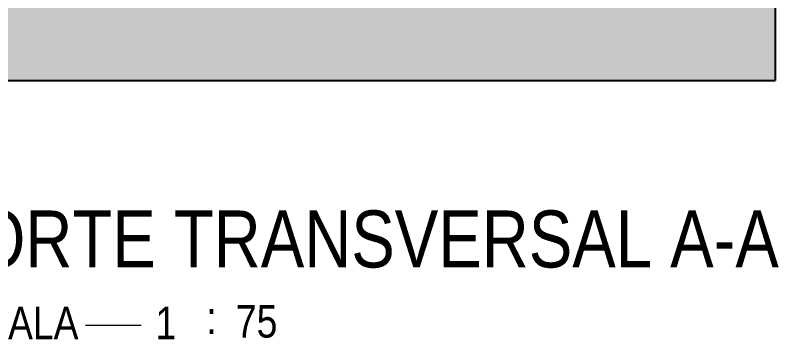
# Model space of a CAD drawing. Header units: millimetres. Extents: x -178 to 521, y -135 to 750.
# Drawn here: x 0.682 to 4.522, y 724.841 to 726.471 of the extents above; entities that cross this region are included whole.
import ezdxf
from ezdxf.enums import TextEntityAlignment as Align

# ---------------------------------------------------------------- set-up
doc = ezdxf.new("R2010")
doc.units = ezdxf.units.MM
doc.header["$LTSCALE"] = 20
doc.header["$MEASUREMENT"] = 0
doc.linetypes.add('CONTINU', pattern=[0])
doc.layers.get('0').update_dxf_attribs({"linetype": 'CONTINUOUS'})
for name, color, linetype in [('COTAS', 7, 'CONTINUOUS'), ('E-txt-g', 3, 'CONTINUOUS'), ('E-TXT-Y', 2, 'CONTINUOUS')]:
    doc.layers.add(name, color=color, linetype=linetype)
doc.layers.add('E-Txt-W', color=7, linetype='CONTINUOUS', lineweight=20)
doc.styles.add('F2', font='ARIALN.TTF')

# ---------------------------------------------------------------- blocks, each defined once
blk = doc.blocks.new('IND_DES')
at = {"layer": 'E-Txt-W', "color": 7}
blk.add_line((0.02691874245280701, -0.2427656959243834), (0.1983660587259664, -0.2427656959243834), dxfattribs=at)
at = {"layer": 'E-txt-g', "color": 7, "style": 'F2'}
for s, p in [('ESCALA', (-0.4462717795387974, -0.2864363435289476)), ('1', (0.2425575839921805, -0.2864363435289476)), (':', (0.3987914186079706, -0.2706450809588361))]:
    blk.add_text(s, height=0.1, dxfattribs=at).set_placement(p)
blk.add_attdef('ESCALA', (0.4897224567261773, -0.2812346871019269), '', height=0.1, dxfattribs=at)
at = {"layer": 'E-Txt-W', "color": 6, "style": 'F2'}
blk.add_attdef('00', text='', height=0.4, dxfattribs=at).set_placement((-0.7082919628174977, -0.2880972761437874), align=Align.CENTER)
at = {"layer": 'E-TXT-Y', "color": 7, "style": 'F2'}
for tag, p in [('PROJETO', (-0.456320197291042, 0.1829284647775342)), ('DESENHO', (-0.4582074107559393, -0.06583962129464105))]:
    blk.add_attdef(tag, p, '', height=0.175, dxfattribs=at)

msp = doc.modelspace()

# ---------------------------------------------------------------- hatches: boundary and pattern name
at = {"layer": 'COTAS', "linetype": 'CONTINU'}
h = msp.add_hatch(dxfattribs=at)
h.set_pattern_fill('ANSI38', color=8, scale=0.25, style=0)
h.set_pattern_definition([(45, (-1.64874655187711, 19.82070320272396), (-0.02209708691207961, 0.02209708691207961), []), (135, (-1.64874655187711, 19.82070320272396), (-0.06629126073623882, 0.02209708691207962), [0.078125, -0.046875])])
h.paths.add_polyline_path([(4.504302116253569, 726.143190420521), (4.504302116253569, 726.543190420521), (3.164430123279658, 726.5431904205209), (3.164430123279658, 726.593190420521), (2.564430123278726, 726.593190420521), (2.564430123278726, 726.6431904205211), (-3.274399174379738, 726.643190420521), (-3.274399174379738, 726.143190420521)])

# ---------------------------------------------------------------- linework, layer by layer
at = {"color": 8, "linetype": 'Continuous'}
msp.add_line((4.504302116253569, 726.543190420521), (4.504302116253569, 726.143190420521), dxfattribs=at)
at = {"layer": 'COTAS', "color": 8, "linetype": 'CONTINU'}
msp.add_line((-3.274399174379738, 726.143190420521), (4.504302116253569, 726.143190420521), dxfattribs=at)

# ---------------------------------------------------------------- block references
ref = msp.add_blockref('IND_DES', (0.9904614811512715, 725.3115158882346), dxfattribs=dict(xscale=1.636240131907927, yscale=1.636240131907927, zscale=1.636240131907927))
ref.add_attrib('DESENHO', 'CORTE TRANSVERSAL A-A', (0.2407242945055827, 725.2037865522151), dxfattribs={"layer": 'E-TXT-Y', "color": 2, "height": 0.2863422170090243, "style": 'F2'})
ref.add_attrib('ESCALA', '75', (1.791765321993864, 724.8513478341941), dxfattribs={"layer": 'E-txt-g', "color": 7, "height": 0.1636244010411797, "style": 'F2'})

doc.saveas('drawing.dxf')
